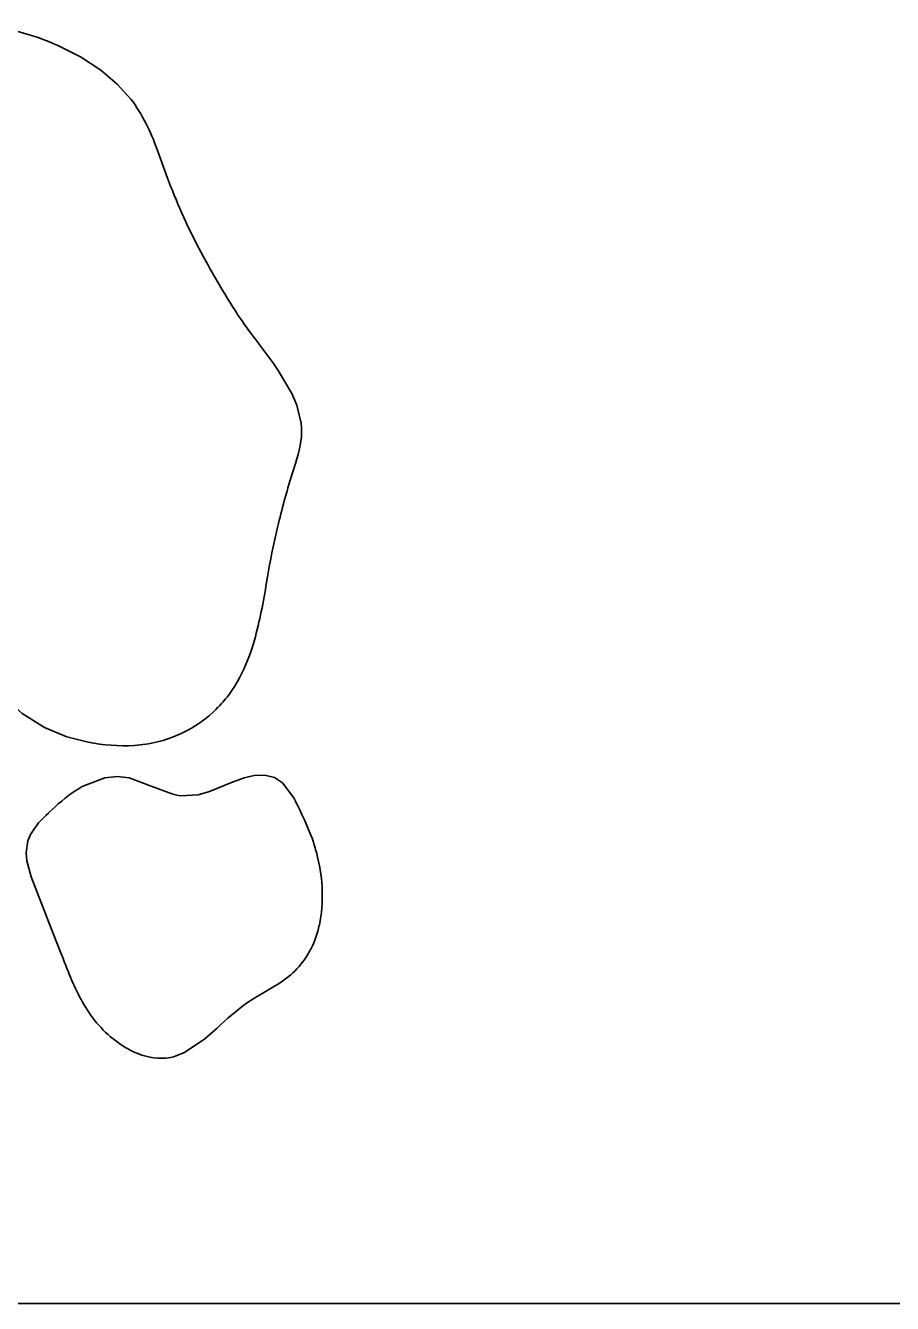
# Model space of a CAD drawing. Extents: x 241 to 1434, y 190 to 710.
# Drawn here: x 715.48 to 722.12, y 405.03 to 414.82 of the extents above; entities that cross this region are included whole.
import ezdxf

# ---------------------------------------------------------------- set-up
doc = ezdxf.new("R2010")
doc.units = 0

msp = doc.modelspace()

# ---------------------------------------------------------------- linework, layer by layer
at = {"color": 7, "lineweight": 35, "ltscale": 0.000690847}
msp.add_line((715.7269, 414.6674), (715.7016, 414.6785), dxfattribs=at)
msp.add_line((715.7269, 414.6674), (715.7016, 414.6785), dxfattribs=at)
at = {"color": 7, "lineweight": 35, "ltscale": 0.000954212}
msp.add_line((716.5015, 413.8354), (716.488, 413.8712), dxfattribs=at)
msp.add_line((716.5015, 413.8354), (716.488, 413.8712), dxfattribs=at)
at = {"color": 7, "lineweight": 35, "ltscale": 0.00489}
msp.add_line((716.5681, 413.6516), (716.5015, 413.8354), dxfattribs=at)
msp.add_line((716.5681, 413.6516), (716.5015, 413.8354), dxfattribs=at)
at = {"color": 7, "lineweight": 35, "ltscale": 0.001628}
msp.add_line((716.5908, 413.5905), (716.5681, 413.6516), dxfattribs=at)
msp.add_line((716.5908, 413.5905), (716.5681, 413.6516), dxfattribs=at)
at = {"color": 7, "lineweight": 35, "ltscale": 0.001159}
msp.add_line((716.8647, 413.0079), (716.8425, 413.0486), dxfattribs=at)
msp.add_line((716.8647, 413.0079), (716.8425, 413.0486), dxfattribs=at)
at = {"color": 7, "lineweight": 35, "ltscale": 0.000415802}
msp.add_line((717.1039, 412.6077), (717.0947, 412.6216), dxfattribs=at)
msp.add_line((717.1039, 412.6077), (717.0947, 412.6216), dxfattribs=at)
at = {"color": 7, "lineweight": 35, "ltscale": 0.000823352}
msp.add_line((717.122, 412.5802), (717.1039, 412.6077), dxfattribs=at)
msp.add_line((717.122, 412.5802), (717.1039, 412.6077), dxfattribs=at)
at = {"color": 7, "lineweight": 35, "ltscale": 0.000757457}
msp.add_line((717.2745, 412.3727), (717.2562, 412.3969), dxfattribs=at)
msp.add_line((717.2745, 412.3727), (717.2562, 412.3969), dxfattribs=at)
at = {"color": 7, "lineweight": 35, "ltscale": 0.000881134}
msp.add_line((717.415, 412.1781), (717.3953, 412.2072), dxfattribs=at)
msp.add_line((717.415, 412.1781), (717.3953, 412.2072), dxfattribs=at)
at = {"color": 7, "lineweight": 35, "ltscale": 0.00181}
msp.add_line((717.5275, 411.4024), (717.5492, 411.4715), dxfattribs=at)
msp.add_line((717.5275, 411.4024), (717.5492, 411.4715), dxfattribs=at)
at = {"color": 7, "lineweight": 35, "ltscale": 0.000777679}
msp.add_line((717.5492, 411.4715), (717.5582, 411.5013), dxfattribs=at)
msp.add_line((717.5492, 411.4715), (717.5582, 411.5013), dxfattribs=at)
at = {"color": 7, "lineweight": 35, "ltscale": 0.001039}
msp.add_line((717.4075, 410.9647), (717.4169, 411.0052), dxfattribs=at)
msp.add_line((717.4075, 410.9647), (717.4169, 411.0052), dxfattribs=at)
at = {"color": 7, "lineweight": 35, "ltscale": 0.001093}
msp.add_line((717.3263, 410.5542), (717.3336, 410.5973), dxfattribs=at)
msp.add_line((717.3263, 410.5542), (717.3336, 410.5973), dxfattribs=at)
at = {"color": 7, "lineweight": 35, "ltscale": 0.000850903}
msp.add_line((717.2232, 410.0784), (717.2329, 410.1111), dxfattribs=at)
msp.add_line((717.2232, 410.0784), (717.2329, 410.1111), dxfattribs=at)
at = {"color": 7, "lineweight": 35, "ltscale": 0.000539982}
msp.add_line((717.1115, 409.8091), (717.1217, 409.8281), dxfattribs=at)
msp.add_line((717.1115, 409.8091), (717.1217, 409.8281), dxfattribs=at)
at = {"color": 7, "lineweight": 35, "ltscale": 0.000530903}
msp.add_line((717.0436, 409.7022), (717.0558, 409.7195), dxfattribs=at)
msp.add_line((717.0436, 409.7022), (717.0558, 409.7195), dxfattribs=at)
at = {"color": 7, "lineweight": 35, "ltscale": 0.000588501}
msp.add_line((716.9384, 409.5802), (716.9532, 409.5984), dxfattribs=at)
msp.add_line((716.9384, 409.5802), (716.9532, 409.5984), dxfattribs=at)
at = {"color": 7, "lineweight": 35, "ltscale": 6.93772e-05}
msp.add_line((716.9532, 409.5984), (716.9559, 409.5981), dxfattribs=at)
msp.add_line((716.9532, 409.5984), (716.9559, 409.5981), dxfattribs=at)
at = {"color": 7, "lineweight": 35, "ltscale": 0.001607}
msp.add_line((716.3135, 409.3052), (716.3775, 409.3114), dxfattribs=at)
msp.add_line((716.3135, 409.3052), (716.3775, 409.3114), dxfattribs=at)
at = {"color": 7, "lineweight": 35, "ltscale": 0.000564753}
msp.add_line((717.0779, 409.0287), (717.057, 409.0201), dxfattribs=at)
msp.add_line((717.0779, 409.0287), (717.057, 409.0201), dxfattribs=at)
at = {"color": 7, "lineweight": 35, "ltscale": 0.00204}
msp.add_line((717.1543, 409.0573), (717.0779, 409.0287), dxfattribs=at)
msp.add_line((717.1543, 409.0573), (717.0779, 409.0287), dxfattribs=at)
at = {"color": 7, "lineweight": 35, "ltscale": 0.000505349}
msp.add_line((715.8817, 408.9714), (715.8647, 408.9604), dxfattribs=at)
msp.add_line((715.8817, 408.9714), (715.8647, 408.9604), dxfattribs=at)
at = {"color": 7, "lineweight": 35, "ltscale": 0.000891041}
msp.add_line((715.9123, 408.9897), (715.8817, 408.9714), dxfattribs=at)
msp.add_line((715.9123, 408.9897), (715.8817, 408.9714), dxfattribs=at)
at = {"color": 7, "lineweight": 35, "ltscale": 0.000819083}
msp.add_line((716.6394, 408.9243), (716.6074, 408.9314), dxfattribs=at)
msp.add_line((716.6394, 408.9243), (716.6074, 408.9314), dxfattribs=at)
at = {"color": 7, "lineweight": 35, "ltscale": 0.000683538}
msp.add_line((716.6664, 408.9203), (716.6394, 408.9243), dxfattribs=at)
msp.add_line((716.6664, 408.9203), (716.6394, 408.9243), dxfattribs=at)
at = {"color": 7, "lineweight": 35, "ltscale": 0.00057393}
msp.add_line((717.545, 408.8823), (717.5345, 408.9027), dxfattribs=at)
msp.add_line((717.545, 408.8823), (717.5345, 408.9027), dxfattribs=at)
at = {"color": 7, "lineweight": 35, "ltscale": 0.000807052}
msp.add_line((715.5087, 408.6038), (715.4974, 408.5735), dxfattribs=at)
msp.add_line((715.5087, 408.6038), (715.4974, 408.5735), dxfattribs=at)
at = {"color": 7, "lineweight": 35, "ltscale": 0.000521351}
msp.add_line((715.5179, 408.6224), (715.5087, 408.6038), dxfattribs=at)
msp.add_line((715.5179, 408.6224), (715.5087, 408.6038), dxfattribs=at)
at = {"color": 7, "lineweight": 35, "ltscale": 0.000736461}
msp.add_line((717.7173, 408.4482), (717.7102, 408.4768), dxfattribs=at)
msp.add_line((717.7173, 408.4482), (717.7102, 408.4768), dxfattribs=at)
at = {"color": 7, "lineweight": 35, "ltscale": 0.007926}
msp.add_line((715.5219, 408.299), (715.6363, 408.0033), dxfattribs=at)
msp.add_line((715.5219, 408.299), (715.6363, 408.0033), dxfattribs=at)
at = {"color": 7, "lineweight": 35, "ltscale": 0.000550691}
msp.add_line((715.6363, 408.0033), (715.6444, 407.9828), dxfattribs=at)
msp.add_line((715.6363, 408.0033), (715.6444, 407.9828), dxfattribs=at)
at = {"color": 7, "lineweight": 35, "ltscale": 0.006998}
msp.add_line((715.6444, 407.9828), (715.7476, 407.7226), dxfattribs=at)
msp.add_line((715.6444, 407.9828), (715.7476, 407.7226), dxfattribs=at)
at = {"color": 7, "lineweight": 35, "ltscale": 0.000620341}
msp.add_line((717.7245, 407.9051), (717.7301, 407.9292), dxfattribs=at)
msp.add_line((717.7245, 407.9051), (717.7301, 407.9292), dxfattribs=at)
at = {"color": 7, "lineweight": 35, "ltscale": 0.000646199}
msp.add_line((715.7476, 407.7226), (715.757, 407.6985), dxfattribs=at)
msp.add_line((715.7476, 407.7226), (715.757, 407.6985), dxfattribs=at)
at = {"color": 7, "lineweight": 35, "ltscale": 0.000328121}
msp.add_line((715.757, 407.6985), (715.7618, 407.6863), dxfattribs=at)
msp.add_line((715.757, 407.6985), (715.7618, 407.6863), dxfattribs=at)
at = {"color": 7, "lineweight": 35, "ltscale": 0.000529324}
msp.add_line((717.5117, 407.5486), (717.5274, 407.5628), dxfattribs=at)
msp.add_line((717.5117, 407.5486), (717.5274, 407.5628), dxfattribs=at)
at = {"color": 7, "lineweight": 35, "ltscale": 0.000505179}
msp.add_line((717.5274, 407.5628), (717.5421, 407.5766), dxfattribs=at)
msp.add_line((717.5274, 407.5628), (717.5421, 407.5766), dxfattribs=at)
at = {"color": 7, "lineweight": 35, "ltscale": 0.001916}
msp.add_line((717.1727, 407.3304), (717.2371, 407.3719), dxfattribs=at)
msp.add_line((717.1727, 407.3304), (717.2371, 407.3719), dxfattribs=at)
at = {"color": 7, "lineweight": 35, "ltscale": 0.000535812}
msp.add_line((717.2371, 407.3719), (717.2554, 407.383), dxfattribs=at)
msp.add_line((717.2371, 407.3719), (717.2554, 407.383), dxfattribs=at)
at = {"color": 7, "lineweight": 35, "ltscale": 0.000710773}
msp.add_line((715.9163, 407.338), (715.9304, 407.3133), dxfattribs=at)
msp.add_line((715.9163, 407.338), (715.9304, 407.3133), dxfattribs=at)
at = {"color": 7, "lineweight": 35, "ltscale": 0.001524}
msp.add_line((715.9304, 407.3133), (715.9634, 407.262), dxfattribs=at)
msp.add_line((715.9304, 407.3133), (715.9634, 407.262), dxfattribs=at)
at = {"color": 7, "lineweight": 35, "ltscale": 0.002591}
msp.add_line((716.8541, 407.058), (716.9323, 407.1261), dxfattribs=at)
msp.add_line((716.8541, 407.058), (716.9323, 407.1261), dxfattribs=at)
at = {"color": 7, "lineweight": 35, "ltscale": 0.00050664}
msp.add_line((716.9323, 407.1261), (716.9473, 407.1397), dxfattribs=at)
msp.add_line((716.9323, 407.1261), (716.9473, 407.1397), dxfattribs=at)
at = {"color": 7, "lineweight": 35, "ltscale": 0.000584748}
msp.add_line((716.4935, 406.9091), (716.5169, 406.9084), dxfattribs=at)
msp.add_line((716.4935, 406.9091), (716.5169, 406.9084), dxfattribs=at)
at = {"color": 7, "lineweight": 35, "ltscale": 0.000580765}
msp.add_line((716.5897, 406.9148), (716.6124, 406.9197), dxfattribs=at)
msp.add_line((716.5897, 406.9148), (716.6124, 406.9197), dxfattribs=at)
at = {"color": 7, "lineweight": 35}
msp.add_line((736.6846, 405.0303), (452.3154, 405.0303), dxfattribs=at)
msp.add_line((736.6846, 405.0303), (452.3154, 405.0303), dxfattribs=at)
for points in [[(716.2864, 414.2567), (716.1819, 414.372), (716.0552, 414.4782), (715.8992, 414.5801), (715.7269, 414.6674)], [(716.2864, 414.2567), (716.1819, 414.372), (716.0552, 414.4782), (715.8992, 414.5801), (715.7269, 414.6674)], [(717.5919, 411.7742), (717.5573, 411.9113), (717.5187, 412.0015), (717.415, 412.1781)], [(717.5919, 411.7742), (717.5573, 411.9113), (717.5187, 412.0015), (717.415, 412.1781)], [(715.2166, 409.793), (715.3298, 409.6584), (715.4528, 409.5507), (715.6246, 409.4437), (715.7964, 409.3723), (715.9586, 409.3297)], [(715.2166, 409.793), (715.3298, 409.6584), (715.4528, 409.5507), (715.6246, 409.4437), (715.7964, 409.3723), (715.9586, 409.3297)], [(716.2743, 409.0563), (716.1807, 409.0673), (716.0876, 409.0575), (715.9123, 408.9897)], [(716.2743, 409.0563), (716.1807, 409.0673), (716.0876, 409.0575), (715.9123, 408.9897)], [(716.6074, 408.9314), (716.4412, 408.9943), (716.2743, 409.0563)], [(716.6074, 408.9314), (716.4412, 408.9943), (716.2743, 409.0563)], [(717.057, 409.0201), (716.889, 408.9512), (716.8027, 408.927), (716.6664, 408.9203)], [(717.057, 409.0201), (716.889, 408.9512), (716.8027, 408.927), (716.6664, 408.9203)], [(717.3879, 409.0589), (717.3119, 409.0786), (717.2324, 409.076), (717.1543, 409.0573)], [(717.3879, 409.0589), (717.3119, 409.0786), (717.2324, 409.076), (717.1543, 409.0573)], [(717.5345, 408.9027), (717.4479, 409.0195), (717.3879, 409.0589)], [(717.5345, 408.9027), (717.4479, 409.0195), (717.3879, 409.0589)], [(715.4974, 408.5735), (715.4843, 408.4821), (715.4892, 408.4202), (715.5219, 408.299)], [(715.4974, 408.5735), (715.4843, 408.4821), (715.4892, 408.4202), (715.5219, 408.299)], [(717.2554, 407.383), (717.4305, 407.4877), (717.5117, 407.5486)], [(717.2554, 407.383), (717.4305, 407.4877), (717.5117, 407.5486)], [(716.6124, 406.9197), (716.6986, 406.9518), (716.8541, 407.058)], [(716.6124, 406.9197), (716.6986, 406.9518), (716.8541, 407.058)]]:
    msp.add_lwpolyline(points, dxfattribs=at)
for centre, radius, start, end in [((714.9736, 412.9868), 1.8415, 66.71683, 84.61078), ((714.9736, 412.9868), 1.8415, 66.71683, 84.61078), ((715.0983, 413.3959), 1.4679, 18.87849, 35.92074), ((715.0983, 413.3959), 1.4679, 18.87849, 35.92074), ((720.7614, 415.2009), 4.4708, 201.11308, 208.77603), ((720.7614, 415.2009), 4.4708, 201.11308, 208.77603), ((723.1886, 416.5145), 7.2311, 209.00819, 212.57143), ((723.1886, 416.5145), 7.2311, 209.00819, 212.57143), ((720.705, 415.0669), 4.3614, 214.76179, 217.74728), ((720.705, 415.0669), 4.3614, 214.76179, 217.74728), ((713.5316, 409.5104), 4.7119, 34.91496, 37.40595), ((713.5316, 409.5104), 4.7119, 34.91496, 37.40595), ((716.9415, 411.7198), 0.6533, 340.48308, 4.77817), ((716.9415, 411.7198), 0.6533, 340.48308, 4.77817), ((723.1835, 409.614), 5.9319, 162.45332, 166.43683), ((723.1835, 409.614), 5.9319, 162.45332, 166.43683), ((723.1655, 409.6136), 5.9144, 166.79479, 170.4259), ((723.1655, 409.6136), 5.9144, 166.79479, 170.4259), ((713.4651, 411.1283), 3.9031, 344.89188, 351.54336), ((713.4651, 411.1283), 3.9031, 344.89188, 351.54336), ((715.8538, 410.4866), 1.4289, 332.55464, 343.40122), ((715.8538, 410.4866), 1.4289, 332.55464, 343.40122), ((716.2097, 410.307), 1.0301, 325.22694, 331.09359), ((716.2097, 410.307), 1.0301, 325.22694, 331.09359), ((716.2816, 410.2545), 0.941, 315.76942, 324.06401), ((716.2816, 410.2545), 0.941, 315.76942, 324.06401), ((716.2622, 410.2796), 0.9729, 298.22146, 314.02826), ((716.2622, 410.2796), 0.9729, 298.22146, 314.02826), ((716.2567, 410.2792), 0.9752, 277.1171, 298.52031), ((716.2567, 410.2792), 0.9752, 277.1171, 298.52031), ((716.235, 410.7209), 1.4182, 258.76219, 273.17305), ((716.235, 410.7209), 1.4182, 258.76219, 273.17305), ((716.7354, 407.6969), 1.5347, 124.57052, 134.70334), ((716.7354, 407.6969), 1.5347, 124.57052, 134.70334), ((715.1461, 407.6223), 2.7091, 21.01683, 27.71042), ((715.1461, 407.6223), 2.7091, 21.01683, 27.71042), ((716.0651, 408.3029), 0.6341, 130.16742, 149.71422), ((716.0651, 408.3029), 0.6341, 130.16742, 149.71422), ((716.3604, 408.1298), 1.3938, 14.41739, 19.44539), ((716.3604, 408.1298), 1.3938, 14.41739, 19.44539), ((716.5718, 408.1568), 1.1813, 348.88401, 14.27178), ((716.5718, 408.1568), 1.1813, 348.88401, 14.27178), ((717.0543, 408.0606), 0.6875, 315.22462, 346.93466), ((717.0543, 408.0606), 0.6875, 315.22462, 346.93466), ((718.0939, 408.503), 2.47, 199.29897, 208.14695), ((718.0939, 408.503), 2.47, 199.29897, 208.14695), ((716.7124, 407.7555), 0.8965, 213.38118, 239.24971), ((716.7124, 407.7555), 0.8965, 213.38118, 239.24971), ((718.4304, 405.6273), 2.1176, 126.4464, 134.44104), ((718.4304, 405.6273), 2.1176, 126.4464, 134.44104), ((716.5397, 407.4619), 0.555, 239.0708, 265.22997), ((716.5397, 407.4619), 0.555, 239.0708, 265.22997), ((716.5195, 407.2945), 0.3861, 269.60932, 280.46723), ((716.5195, 407.2945), 0.3861, 269.60932, 280.46723)]:
    msp.add_arc(centre, radius, start, end, dxfattribs=at)

doc.saveas('drawing.dxf')
